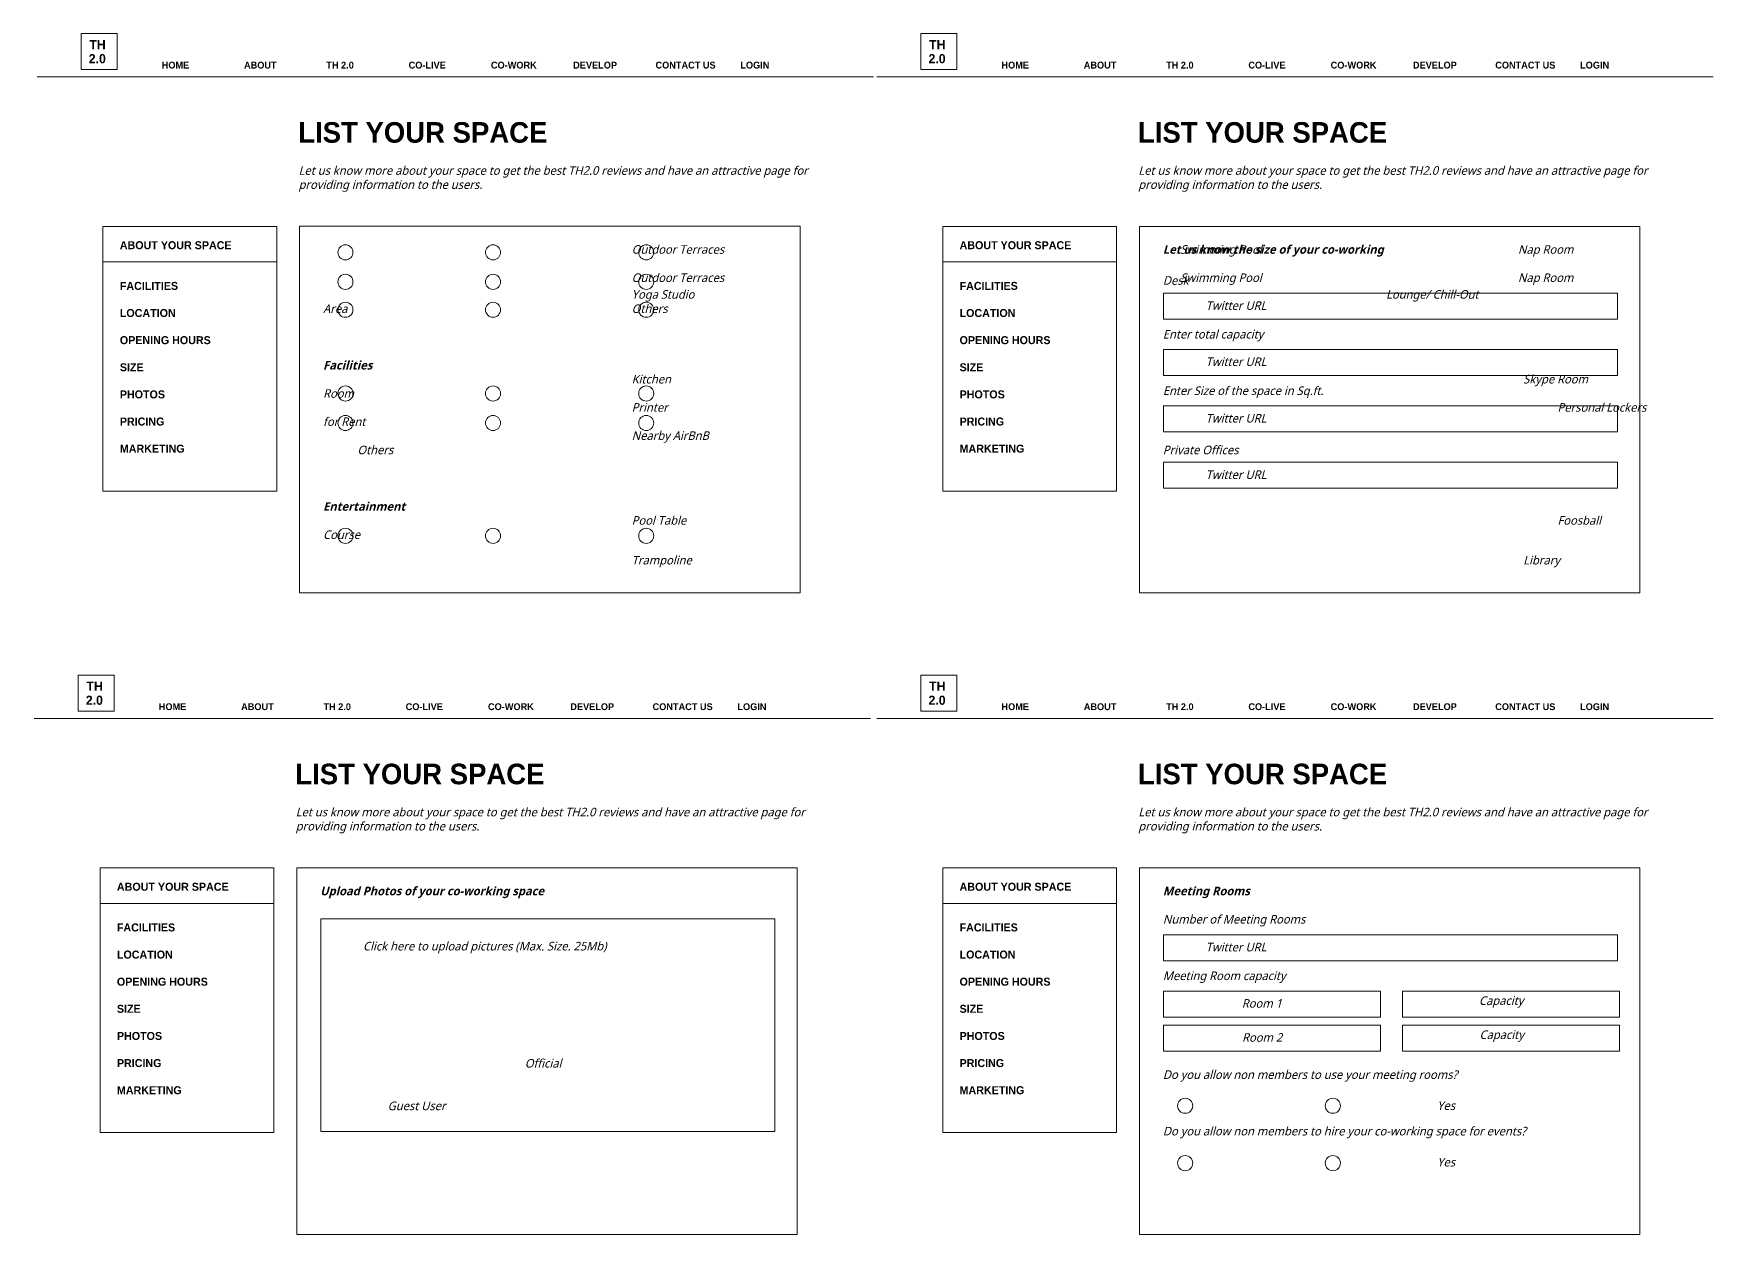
# Model space of a CAD drawing. Header units: inches. Extents: x -8 to 10100, y -1893 to 1161.
# Drawn here: x 5219 to 7304, y -1893 to -405 of the extents above; entities that cross this region are included whole.
import ezdxf

# ---------------------------------------------------------------- set-up
doc = ezdxf.new("R2010")
doc.units = ezdxf.units.IN
doc.header["$MEASUREMENT"] = 0
doc.layers.add('Layer 1', color=7, linetype='Continuous')

# ---------------------------------------------------------------- blocks, each defined once
blk = doc.blocks.new('block 209')
at = {"layer": 'Layer 1', "color": 18, "lineweight": 9, "true_color": 0x010101}
blk.add_lwpolyline([(6168.429100000001, -1098.01827962636), (5548.5571, -1098.01827962636), (5548.5571, -644.1143830110686), (6168.429100000001, -644.1143830110686), (6168.429100000001, -1098.01827962636)], dxfattribs=at)
blk = doc.blocks.new('block 208')
at = {"layer": 'Layer 1'}
blk.add_blockref('block 209', (0, 0), dxfattribs=at)
blk = doc.blocks.new('block 207')
at = {"layer": 'Layer 1'}
blk.add_blockref('block 208', (0, 0), dxfattribs=at)
blk = doc.blocks.new('block 217')
at = {"layer": 'Layer 1', "color": 18, "lineweight": 9, "true_color": 0x010101}
blk.add_lwpolyline([(5322.3423, -450.0314999999991), (5277.784500000002, -450.0314999999991), (5277.784500000002, -405.4737999999998), (5322.3423, -405.4737999999998), (5322.3423, -450.0314999999991)], dxfattribs=at)
at = {"layer": 'Layer 1', "color": 253, "true_color": 0xb2b1b1, "char_height": 11.35456377410889, "attachment_point": 7}
for s, insert in [('\\fnevis|b1|i0|c0|p34;\\W1;TH ', (5288.034423828125, -424.7932739257812)), ('\\fnevis|b1|i0|c0|p34;\\W1;2.0', (5287.296142578125, -442.2888793945312))]:
    blk.add_mtext(s, dxfattribs=dict(at, insert=insert))
blk = doc.blocks.new('block 218')
at = {"layer": 'Layer 1', "color": 8, "lineweight": 9, "true_color": 0x808284}
for points in [[(5614.605500000001, -676.3675000000003), (5614.605500000001, -681.5339000000004), (5610.417300000001, -685.7221000000009), (5605.250899999999, -685.7221000000009), (5600.084500000001, -685.7221000000009), (5595.8963, -681.5339000000004), (5595.8963, -676.3675000000003), (5595.8963, -671.2011000000002), (5600.084500000001, -667.0128999999997), (5605.250899999999, -667.0128999999997), (5610.417300000001, -667.0128999999997), (5614.605500000001, -671.2011000000002), (5614.605500000001, -676.3675000000003)], [(5797.473900000001, -676.3675000000003), (5797.473900000001, -681.5339000000004), (5793.2857, -685.7221000000009), (5788.1193, -685.7221000000009), (5782.9529, -685.7221000000009), (5778.7647, -681.5339000000004), (5778.7647, -676.3675000000003), (5778.7647, -671.2011000000002), (5782.9529, -667.0128999999997), (5788.1193, -667.0128999999997), (5793.2857, -667.0128999999997), (5797.473900000001, -671.2011000000002), (5797.473900000001, -676.3675000000003)], [(5987.2925, -676.3675000000003), (5987.2925, -681.5339000000004), (5983.104299999999, -685.7221000000009), (5977.937900000001, -685.7221000000009), (5972.771499999999, -685.7221000000009), (5968.5833, -681.5339000000004), (5968.5833, -676.3675000000003), (5968.5833, -671.2011000000002), (5972.771499999999, -667.0128999999997), (5977.937900000001, -667.0128999999997), (5983.104299999999, -667.0128999999997), (5987.2925, -671.2011000000002), (5987.2925, -676.3675000000003)]]:
    blk.add_open_spline(points, degree=3, knots=[0, 0, 0, 0, 1, 1, 1, 2, 2, 2, 3, 3, 3, 4, 4, 4, 4], dxfattribs=at)
blk = doc.blocks.new('block 219')
at = {"layer": 'Layer 1', "color": 8, "lineweight": 9, "true_color": 0x808284}
for points in [[(5614.605500000001, -712.9267999999993), (5614.605500000001, -718.0931999999993), (5610.417300000001, -722.2813999999998), (5605.250899999999, -722.2813999999998), (5600.084500000001, -722.2813999999998), (5595.8963, -718.0931999999993), (5595.8963, -712.9267999999993), (5595.8963, -707.7603999999992), (5600.084500000001, -703.5722000000005), (5605.250899999999, -703.5722000000005), (5610.417300000001, -703.5722000000005), (5614.605500000001, -707.7603999999992), (5614.605500000001, -712.9267999999993)], [(5797.473900000001, -712.9267999999993), (5797.473900000001, -718.0931999999993), (5793.2857, -722.2813999999998), (5788.1193, -722.2813999999998), (5782.9529, -722.2813999999998), (5778.7647, -718.0931999999993), (5778.7647, -712.9267999999993), (5778.7647, -707.7603999999992), (5782.9529, -703.5722000000005), (5788.1193, -703.5722000000005), (5793.2857, -703.5722000000005), (5797.473900000001, -707.7603999999992), (5797.473900000001, -712.9267999999993)], [(5987.2925, -712.9267999999993), (5987.2925, -718.0931999999993), (5983.104299999999, -722.2813999999998), (5977.937900000001, -722.2813999999998), (5972.771499999999, -722.2813999999998), (5968.5833, -718.0931999999993), (5968.5833, -712.9267999999993), (5968.5833, -707.7603999999992), (5972.771499999999, -703.5722000000005), (5977.937900000001, -703.5722000000005), (5983.104299999999, -703.5722000000005), (5987.2925, -707.7603999999992), (5987.2925, -712.9267999999993)]]:
    blk.add_open_spline(points, degree=3, knots=[0, 0, 0, 0, 1, 1, 1, 2, 2, 2, 3, 3, 3, 4, 4, 4, 4], dxfattribs=at)
blk = doc.blocks.new('block 220')
at = {"layer": 'Layer 1', "color": 8, "lineweight": 9, "true_color": 0x808284}
for points in [[(5614.605500000001, -747.4606000000003), (5614.605500000001, -752.6270999999997), (5610.417300000001, -756.8153000000002), (5605.250899999999, -756.8153000000002), (5600.084500000001, -756.8153000000002), (5595.8963, -752.6270999999997), (5595.8963, -747.4606000000003), (5595.8963, -742.2942000000003), (5600.084500000001, -738.1059999999998), (5605.250899999999, -738.1059999999998), (5610.417300000001, -738.1059999999998), (5614.605500000001, -742.2942000000003), (5614.605500000001, -747.4606000000003)], [(5797.473900000001, -747.4606000000003), (5797.473900000001, -752.6270999999997), (5793.2857, -756.8153000000002), (5788.1193, -756.8153000000002), (5782.9529, -756.8153000000002), (5778.7647, -752.6270999999997), (5778.7647, -747.4606000000003), (5778.7647, -742.2942000000003), (5782.9529, -738.1059999999998), (5788.1193, -738.1059999999998), (5793.2857, -738.1059999999998), (5797.473900000001, -742.2942000000003), (5797.473900000001, -747.4606000000003)], [(5987.2925, -747.4606000000003), (5987.2925, -752.6270999999997), (5983.104299999999, -756.8153000000002), (5977.937900000001, -756.8153000000002), (5972.771499999999, -756.8153000000002), (5968.5833, -752.6270999999997), (5968.5833, -747.4606000000003), (5968.5833, -742.2942000000003), (5972.771499999999, -738.1059999999998), (5977.937900000001, -738.1059999999998), (5983.104299999999, -738.1059999999998), (5987.2925, -742.2942000000003), (5987.2925, -747.4606000000003)]]:
    blk.add_open_spline(points, degree=3, knots=[0, 0, 0, 0, 1, 1, 1, 2, 2, 2, 3, 3, 3, 4, 4, 4, 4], dxfattribs=at)
blk = doc.blocks.new('block 221')
at = {"layer": 'Layer 1', "color": 8, "lineweight": 9, "true_color": 0x808284}
for points in [[(5614.605500000001, -851.1787999999997), (5614.605500000001, -856.3451999999997), (5610.417300000001, -860.5334000000003), (5605.250899999999, -860.5334000000003), (5600.084500000001, -860.5334000000003), (5595.8963, -856.3451999999997), (5595.8963, -851.1787999999997), (5595.8963, -846.0123999999996), (5600.084500000001, -841.8241999999991), (5605.250899999999, -841.8241999999991), (5610.417300000001, -841.8241999999991), (5614.605500000001, -846.0123999999996), (5614.605500000001, -851.1787999999997)], [(5797.473900000001, -851.1787999999997), (5797.473900000001, -856.3451999999997), (5793.2857, -860.5334000000003), (5788.1193, -860.5334000000003), (5782.9529, -860.5334000000003), (5778.7647, -856.3451999999997), (5778.7647, -851.1787999999997), (5778.7647, -846.0123999999996), (5782.9529, -841.8241999999991), (5788.1193, -841.8241999999991), (5793.2857, -841.8241999999991), (5797.473900000001, -846.0123999999996), (5797.473900000001, -851.1787999999997)], [(5987.2925, -851.1787999999997), (5987.2925, -856.3451999999997), (5983.104299999999, -860.5334000000003), (5977.937900000001, -860.5334000000003), (5972.771499999999, -860.5334000000003), (5968.5833, -856.3451999999997), (5968.5833, -851.1787999999997), (5968.5833, -846.0123999999996), (5972.771499999999, -841.8241999999991), (5977.937900000001, -841.8241999999991), (5983.104299999999, -841.8241999999991), (5987.2925, -846.0123999999996), (5987.2925, -851.1787999999997)]]:
    blk.add_open_spline(points, degree=3, knots=[0, 0, 0, 0, 1, 1, 1, 2, 2, 2, 3, 3, 3, 4, 4, 4, 4], dxfattribs=at)
blk = doc.blocks.new('block 222')
at = {"layer": 'Layer 1', "color": 8, "lineweight": 9, "true_color": 0x808284}
for points in [[(5614.605500000001, -887.7381000000005), (5614.605500000001, -892.9045999999998), (5610.417300000001, -897.0928000000004), (5605.250899999999, -897.0928000000004), (5600.084500000001, -897.0928000000004), (5595.8963, -892.9045999999998), (5595.8963, -887.7381000000005), (5595.8963, -882.5717000000004), (5600.084500000001, -878.3834999999999), (5605.250899999999, -878.3834999999999), (5610.417300000001, -878.3834999999999), (5614.605500000001, -882.5717000000004), (5614.605500000001, -887.7381000000005)], [(5797.473900000001, -887.7381000000005), (5797.473900000001, -892.9045999999998), (5793.2857, -897.0928000000004), (5788.1193, -897.0928000000004), (5782.9529, -897.0928000000004), (5778.7647, -892.9045999999998), (5778.7647, -887.7381000000005), (5778.7647, -882.5717000000004), (5782.9529, -878.3834999999999), (5788.1193, -878.3834999999999), (5793.2857, -878.3834999999999), (5797.473900000001, -882.5717000000004), (5797.473900000001, -887.7381000000005)], [(5987.2925, -887.7381000000005), (5987.2925, -892.9045999999998), (5983.104299999999, -897.0928000000004), (5977.937900000001, -897.0928000000004), (5972.771499999999, -897.0928000000004), (5968.5833, -892.9045999999998), (5968.5833, -887.7381000000005), (5968.5833, -882.5717000000004), (5972.771499999999, -878.3834999999999), (5977.937900000001, -878.3834999999999), (5983.104299999999, -878.3834999999999), (5987.2925, -882.5717000000004), (5987.2925, -887.7381000000005)]]:
    blk.add_open_spline(points, degree=3, knots=[0, 0, 0, 0, 1, 1, 1, 2, 2, 2, 3, 3, 3, 4, 4, 4, 4], dxfattribs=at)
blk = doc.blocks.new('block 225')
at = {"layer": 'Layer 1', "color": 8, "lineweight": 9, "true_color": 0x808284}
for points in [[(5614.605500000001, -1027.4573), (5614.605500000001, -1032.6237), (5610.417300000001, -1036.811900000001), (5605.250899999999, -1036.811900000001), (5600.084500000001, -1036.811900000001), (5595.8963, -1032.6237), (5595.8963, -1027.4573), (5595.8963, -1022.2909), (5600.084500000001, -1018.102699999999), (5605.250899999999, -1018.102699999999), (5610.417300000001, -1018.102699999999), (5614.605500000001, -1022.2909), (5614.605500000001, -1027.4573)], [(5797.473900000001, -1027.4573), (5797.473900000001, -1032.6237), (5793.2857, -1036.811900000001), (5788.1193, -1036.811900000001), (5782.9529, -1036.811900000001), (5778.7647, -1032.6237), (5778.7647, -1027.4573), (5778.7647, -1022.2909), (5782.9529, -1018.102699999999), (5788.1193, -1018.102699999999), (5793.2857, -1018.102699999999), (5797.473900000001, -1022.2909), (5797.473900000001, -1027.4573)], [(5987.2925, -1027.4573), (5987.2925, -1032.6237), (5983.104299999999, -1036.811900000001), (5977.937900000001, -1036.811900000001), (5972.771499999999, -1036.811900000001), (5968.5833, -1032.6237), (5968.5833, -1027.4573), (5968.5833, -1022.2909), (5972.771499999999, -1018.102699999999), (5977.937900000001, -1018.102699999999), (5983.104299999999, -1018.102699999999), (5987.2925, -1022.2909), (5987.2925, -1027.4573)]]:
    blk.add_open_spline(points, degree=3, knots=[0, 0, 0, 0, 1, 1, 1, 2, 2, 2, 3, 3, 3, 4, 4, 4, 4], dxfattribs=at)
blk = doc.blocks.new('block 230')
at = {"layer": 'Layer 1', "color": 18, "lineweight": 9, "true_color": 0x010101}
blk.add_lwpolyline([(5520.2734, -972.0684999999994), (5304.884600000001, -972.0684999999994), (5304.884600000001, -644.1371999999992), (5520.2734, -644.1371999999992), (5520.2734, -972.0684999999994)], dxfattribs=at)
blk = doc.blocks.new('block 229')
at = {"layer": 'Layer 1'}
blk.add_blockref('block 230', (0, 0), dxfattribs=at)
blk = doc.blocks.new('block 251')
at = {"layer": 'Layer 1', "color": 18, "lineweight": 9, "true_color": 0x010101}
blk.add_lwpolyline([(7208.7709, -1098.0437), (6588.8989, -1098.0437), (6588.8989, -644.1398000000008), (7208.7709, -644.1398000000008), (7208.7709, -1098.0437)], dxfattribs=at)
blk = doc.blocks.new('block 250')
at = {"layer": 'Layer 1'}
blk.add_blockref('block 251', (0, 0), dxfattribs=at)
blk = doc.blocks.new('block 249')
at = {"layer": 'Layer 1'}
blk.add_blockref('block 250', (0, 0), dxfattribs=at)
blk = doc.blocks.new('block 252')
at = {"layer": 'Layer 1', "color": 18, "lineweight": 9, "true_color": 0x010101}
blk.add_lwpolyline([(6362.6841, -450.0314999999991), (6318.1263, -450.0314999999991), (6318.1263, -405.4737999999998), (6362.6841, -405.4737999999998), (6362.6841, -450.0314999999991)], dxfattribs=at)
at = {"layer": 'Layer 1', "color": 253, "true_color": 0xb2b1b1, "char_height": 11.35456377410889, "attachment_point": 7}
for s, insert in [('\\fnevis|b1|i0|c0|p34;\\W1;TH ', (6328.376182556152, -424.7932739257812)), ('\\fnevis|b1|i0|c0|p34;\\W1;2.0', (6327.637901306152, -442.2888793945312))]:
    blk.add_mtext(s, dxfattribs=dict(at, insert=insert))
blk = doc.blocks.new('block 259')
at = {"layer": 'Layer 1', "color": 18, "lineweight": 9, "true_color": 0x010101}
blk.add_lwpolyline([(6560.6152, -972.0684999999994), (6345.2264, -972.0684999999994), (6345.2264, -644.1371999999992), (6560.6152, -644.1371999999992), (6560.6152, -972.0684999999994)], dxfattribs=at)
blk = doc.blocks.new('block 258')
at = {"layer": 'Layer 1'}
blk.add_blockref('block 259', (0, 0), dxfattribs=at)
blk = doc.blocks.new('block 275')
at = {"layer": 'Layer 1', "color": 18, "lineweight": 9, "true_color": 0x010101}
blk.add_lwpolyline([(7208.7709, -1892.7163), (6588.8989, -1892.7163), (6588.8989, -1438.812400000001), (7208.7709, -1438.812400000001), (7208.7709, -1892.7163)], dxfattribs=at)
blk = doc.blocks.new('block 274')
at = {"layer": 'Layer 1'}
blk.add_blockref('block 275', (0, 0), dxfattribs=at)
blk = doc.blocks.new('block 273')
at = {"layer": 'Layer 1'}
blk.add_blockref('block 274', (0, 0), dxfattribs=at)
blk = doc.blocks.new('block 276')
at = {"layer": 'Layer 1', "color": 18, "lineweight": 9, "true_color": 0x010101}
blk.add_lwpolyline([(6362.6841, -1244.704099999999), (6318.1263, -1244.704099999999), (6318.1263, -1200.1464), (6362.6841, -1200.1464), (6362.6841, -1244.704099999999)], dxfattribs=at)
at = {"layer": 'Layer 1', "color": 253, "true_color": 0xb2b1b1, "char_height": 11.35456377410889, "attachment_point": 7}
for s, insert in [('\\fnevis|b1|i0|c0|p34;\\W1;TH ', (6328.376182556152, -1219.465942382812)), ('\\fnevis|b1|i0|c0|p34;\\W1;2.0', (6327.637901306152, -1236.961547851562))]:
    blk.add_mtext(s, dxfattribs=dict(at, insert=insert))
blk = doc.blocks.new('block 278')
at = {"layer": 'Layer 1', "color": 18, "lineweight": 9, "true_color": 0x010101}
blk.add_lwpolyline([(6560.6152, -1766.741099999999), (6345.2264, -1766.741099999999), (6345.2264, -1438.809799999999), (6560.6152, -1438.809799999999), (6560.6152, -1766.741099999999)], dxfattribs=at)
blk = doc.blocks.new('block 277')
at = {"layer": 'Layer 1'}
blk.add_blockref('block 278', (0, 0), dxfattribs=at)
blk = doc.blocks.new('block 280')
at = {"layer": 'Layer 1', "color": 8, "lineweight": 9, "true_color": 0x808284}
for points in [[(6654.9473, -1733.469499999999), (6654.9473, -1738.635899999999), (6650.759099999999, -1742.8241), (6645.592700000001, -1742.8241), (6640.426299999999, -1742.8241), (6636.2381, -1738.635899999999), (6636.2381, -1733.469499999999), (6636.2381, -1728.303100000001), (6640.426299999999, -1724.1149), (6645.592700000001, -1724.1149), (6650.759099999999, -1724.1149), (6654.9473, -1728.303100000001), (6654.9473, -1733.469499999999)], [(6837.815699999999, -1733.469499999999), (6837.815699999999, -1738.635899999999), (6833.627500000001, -1742.8241), (6828.4611, -1742.8241), (6823.2947, -1742.8241), (6819.106500000002, -1738.635899999999), (6819.106500000002, -1733.469499999999), (6819.106500000002, -1728.303100000001), (6823.2947, -1724.1149), (6828.4611, -1724.1149), (6833.627500000001, -1724.1149), (6837.815699999999, -1728.303100000001), (6837.815699999999, -1733.469499999999)]]:
    blk.add_open_spline(points, degree=3, knots=[0, 0, 0, 0, 1, 1, 1, 2, 2, 2, 3, 3, 3, 4, 4, 4, 4], dxfattribs=at)
blk = doc.blocks.new('block 281')
at = {"layer": 'Layer 1', "color": 8, "lineweight": 9, "true_color": 0x808284}
for points in [[(6654.9473, -1804.491900000001), (6654.9473, -1809.658299999999), (6650.759099999999, -1813.8465), (6645.592700000001, -1813.8465), (6640.426299999999, -1813.8465), (6636.2381, -1809.658299999999), (6636.2381, -1804.491900000001), (6636.2381, -1799.325499999999), (6640.426299999999, -1795.1373), (6645.592700000001, -1795.1373), (6650.759099999999, -1795.1373), (6654.9473, -1799.325499999999), (6654.9473, -1804.491900000001)], [(6837.815699999999, -1804.491900000001), (6837.815699999999, -1809.658299999999), (6833.627500000001, -1813.8465), (6828.4611, -1813.8465), (6823.2947, -1813.8465), (6819.106500000002, -1809.658299999999), (6819.106500000002, -1804.491900000001), (6819.106500000002, -1799.325499999999), (6823.2947, -1795.1373), (6828.4611, -1795.1373), (6833.627500000001, -1795.1373), (6837.815699999999, -1799.325499999999), (6837.815699999999, -1804.491900000001)]]:
    blk.add_open_spline(points, degree=3, knots=[0, 0, 0, 0, 1, 1, 1, 2, 2, 2, 3, 3, 3, 4, 4, 4, 4], dxfattribs=at)
blk = doc.blocks.new('block 284')
at = {"layer": 'Layer 1', "color": 18, "lineweight": 9, "true_color": 0x010101}
blk.add_lwpolyline([(6164.813700000001, -1892.7163), (5544.941699999999, -1892.7163), (5544.941699999999, -1438.812400000001), (6164.813700000001, -1438.812400000001), (6164.813700000001, -1892.7163)], dxfattribs=at)
blk = doc.blocks.new('block 283')
at = {"layer": 'Layer 1'}
blk.add_blockref('block 284', (0, 0), dxfattribs=at)
blk = doc.blocks.new('block 282')
at = {"layer": 'Layer 1'}
blk.add_blockref('block 283', (0, 0), dxfattribs=at)
blk = doc.blocks.new('block 285')
at = {"layer": 'Layer 1', "color": 18, "lineweight": 9, "true_color": 0x010101}
blk.add_lwpolyline([(5318.726900000001, -1244.704099999999), (5274.169099999999, -1244.704099999999), (5274.169099999999, -1200.1464), (5318.726900000001, -1200.1464), (5318.726900000001, -1244.704099999999)], dxfattribs=at)
at = {"layer": 'Layer 1', "color": 253, "true_color": 0xb2b1b1, "char_height": 11.35456377410889, "attachment_point": 7}
for s, insert in [('\\fnevis|b1|i0|c0|p34;\\W1;TH ', (5284.419067382812, -1219.465942382812)), ('\\fnevis|b1|i0|c0|p34;\\W1;2.0', (5283.680786132812, -1236.961547851562))]:
    blk.add_mtext(s, dxfattribs=dict(at, insert=insert))
blk = doc.blocks.new('block 287')
at = {"layer": 'Layer 1', "color": 18, "lineweight": 9, "true_color": 0x010101}
blk.add_lwpolyline([(5516.657999999999, -1766.741099999999), (5301.269200000001, -1766.741099999999), (5301.269200000001, -1438.809799999999), (5516.657999999999, -1438.809799999999), (5516.657999999999, -1766.741099999999)], dxfattribs=at)
blk = doc.blocks.new('block 286')
at = {"layer": 'Layer 1'}
blk.add_blockref('block 287', (0, 0), dxfattribs=at)

msp = doc.modelspace()

# ---------------------------------------------------------------- linework, layer by layer
at = {"layer": 'Layer 1', "color": 18, "lineweight": 5, "true_color": 0x010101}
for points in [[(5223.3423, -459.1175999999996), (6259.3423, -459.1175999999996)], [(6263.6841, -459.1175999999996), (7299.6841, -459.1175999999996)], [(5219.726900000001, -1253.790199999999), (6255.726900000001, -1253.790199999999)], [(6263.6841, -1253.790199999999), (7299.6841, -1253.790199999999)]]:
    msp.add_lwpolyline(points, dxfattribs=at)
at = {"layer": 'Layer 1', "color": 18, "lineweight": 9, "true_color": 0x010101}
for points in [[(5304.9195, -688.1530999999995), (5520.104600000001, -688.1530999999995)], [(6345.2613, -688.1530999999995), (6560.446400000001, -688.1530999999995)], [(7181.028900000001, -759.0871999999999), (6618.7217, -759.0871999999999), (6618.7217, -726.8860999999997), (7181.028900000001, -726.8860999999997), (7181.028900000001, -759.0871999999999)], [(7181.028900000001, -828.7070000000003), (6618.7217, -828.7070000000003), (6618.7217, -796.5059000000001), (7181.028900000001, -796.5059000000001), (7181.028900000001, -828.7070000000003)], [(7181.028900000001, -898.6525999999994), (6618.7217, -898.6525999999994), (6618.7217, -866.4514999999992), (7181.028900000001, -866.4514999999992), (7181.028900000001, -898.6525999999994)], [(7181.028900000001, -968.5982000000004), (6618.7217, -968.5982000000004), (6618.7217, -936.3971000000001), (7181.028900000001, -936.3971000000001), (7181.028900000001, -968.5982000000004)], [(5301.304100000001, -1482.825699999999), (5516.4892, -1482.825699999999)], [(6345.2613, -1482.825699999999), (6560.446400000001, -1482.825699999999)], [(6137.0717, -1765.3156), (5574.764500000001, -1765.3156), (5574.764500000001, -1501.9694), (6137.0717, -1501.9694), (6137.0717, -1765.3156)], [(7181.028900000001, -1553.7598), (6618.7217, -1553.7598), (6618.7217, -1521.5587), (7181.028900000001, -1521.5587), (7181.028900000001, -1553.7598)], [(6887.724, -1623.530500000001), (6618.709699999999, -1623.530500000001), (6618.709699999999, -1591.329400000001), (6887.724, -1591.329400000001), (6887.724, -1623.530500000001)], [(7183.8454, -1623.530500000001), (6914.831099999999, -1623.530500000001), (6914.831099999999, -1591.329400000001), (7183.8454, -1591.329400000001), (7183.8454, -1623.530500000001)], [(6887.724, -1665.724200000001), (6618.709699999999, -1665.724200000001), (6618.709699999999, -1633.5231), (6887.724, -1633.5231), (6887.724, -1665.724200000001)], [(7183.8454, -1665.724200000001), (6914.831099999999, -1665.724200000001), (6914.831099999999, -1633.5231), (7183.8454, -1633.5231), (7183.8454, -1665.724200000001)]]:
    msp.add_lwpolyline(points, dxfattribs=at)

# ---------------------------------------------------------------- block references
at = {"layer": 'Layer 1'}
for name in ['block 217', 'block 252', 'block 229', 'block 207', 'block 258', 'block 249', 'block 218', 'block 219', 'block 220', 'block 221', 'block 222', 'block 225', 'block 285', 'block 276', 'block 286', 'block 282', 'block 277', 'block 273', 'block 280', 'block 281']:
    msp.add_blockref(name, (0, 0), dxfattribs=at)

# ---------------------------------------------------------------- texts
at = {"layer": 'Layer 1', "color": 252, "true_color": 0x989898, "attachment_point": 7}
for s, insert, char_height in [('\\fnevis|b1|i0|c0|p34;\\W1;HOME^I^IABOUT^I^ITH 2.0^I^ICO-LIVE^I^ICO-WORK^I^IDEVELOP^I^ICONTACT US^I^ILOGIN ', (5377.677734375, -448.824462890625), 8.495999999999999), ('\\fnevis|b1|i0|c0|p34;\\W1;HOME^I^IABOUT^I^ITH 2.0^I^ICO-LIVE^I^ICO-WORK^I^IDEVELOP^I^ICONTACT US^I^ILOGIN ', (6418.01953125, -448.824462890625), 8.495999999999999), ('\\fnevis|b1|i0|c0|p34;\\W1;LIST YOUR SPACE', (5546.791015625, -540.9078369140625), 25.488), ('\\fnevis|b1|i0|c0|p34;\\W1;LIST YOUR SPACE', (6587.1328125, -540.9078369140625), 25.488), ('\\fnevis|b1|i0|c0|p34;\\W1;ABOUT YOUR SPACE', (5325.76708984375, -672.6016235351562), 9.911999999999999), ('\\fnevis|b1|i0|c0|p34;\\W1;ABOUT YOUR SPACE', (6366.10888671875, -672.6016235351562), 9.911999999999999), ('\\fnevis|b1|i0|c0|p34;\\W1;FACILITIES', (5325.76708984375, -723.0015258789062), 9.911999999999999), ('\\fnevis|b1|i0|c0|p34;\\W1;FACILITIES', (6366.10888671875, -723.0015258789062), 9.911999999999999), ('\\fnevis|b1|i0|c0|p34;\\W1;LOCATION', (5325.76708984375, -756.6016235351562), 9.911999999999999), ('\\fnevis|b1|i0|c0|p34;\\W1;LOCATION', (6366.10888671875, -756.6016235351562), 9.911999999999999), ('\\fnevis|b1|i0|c0|p34;\\W1;OPENING HOURS', (5325.76708984375, -790.2017211914062), 9.911999999999999), ('\\fnevis|b1|i0|c0|p34;\\W1;OPENING HOURS', (6366.10888671875, -790.2017211914062), 9.911999999999999), ('\\fnevis|b1|i0|c0|p34;\\W1;SIZE', (5325.76708984375, -823.8018188476562), 9.911999999999999), ('\\fnevis|b1|i0|c0|p34;\\W1;SIZE', (6366.10888671875, -823.8018188476562), 9.911999999999999), ('\\fnevis|b1|i0|c0|p34;\\W1;PHOTOS', (5325.76708984375, -857.4014282226562), 9.911999999999999), ('\\fnevis|b1|i0|c0|p34;\\W1;PHOTOS', (6366.10888671875, -857.4014282226562), 9.911999999999999), ('\\fnevis|b1|i0|c0|p34;\\W1;PRICING', (5325.76708984375, -891.0015258789062), 9.911999999999999), ('\\fnevis|b1|i0|c0|p34;\\W1;PRICING', (6366.10888671875, -891.0015258789062), 9.911999999999999), ('\\fnevis|b1|i0|c0|p34;\\W1;MARKETING', (5325.76708984375, -924.6016235351562), 9.911999999999999), ('\\fnevis|b1|i0|c0|p34;\\W1;MARKETING', (6366.10888671875, -924.6016235351562), 9.911999999999999), ('\\fnevis|b1|i0|c0|p34;\\W1;HOME^I^IABOUT^I^ITH 2.0^I^ICO-LIVE^I^ICO-WORK^I^IDEVELOP^I^ICONTACT US^I^ILOGIN ', (5374.0625, -1243.4970703125), 8.495999999999999), ('\\fnevis|b1|i0|c0|p34;\\W1;HOME^I^IABOUT^I^ITH 2.0^I^ICO-LIVE^I^ICO-WORK^I^IDEVELOP^I^ICONTACT US^I^ILOGIN ', (6418.01953125, -1243.4970703125), 8.495999999999999), ('\\fnevis|b1|i0|c0|p34;\\W1;LIST YOUR SPACE', (5543.17578125, -1335.580444335938), 25.488), ('\\fnevis|b1|i0|c0|p34;\\W1;LIST YOUR SPACE', (6587.1328125, -1335.580444335938), 25.488), ('\\fnevis|b1|i0|c0|p34;\\W1;ABOUT YOUR SPACE', (5322.15185546875, -1467.274291992188), 9.911999999999999), ('\\fnevis|b1|i0|c0|p34;\\W1;ABOUT YOUR SPACE', (6366.10888671875, -1467.274291992188), 9.911999999999999), ('\\fnevis|b1|i0|c0|p34;\\W1;FACILITIES', (5322.15185546875, -1517.674194335938), 9.911999999999999), ('\\fnevis|b1|i0|c0|p34;\\W1;FACILITIES', (6366.10888671875, -1517.674194335938), 9.911999999999999), ('\\fnevis|b1|i0|c0|p34;\\W1;LOCATION', (5322.15185546875, -1551.274291992188), 9.911999999999999), ('\\fnevis|b1|i0|c0|p34;\\W1;LOCATION', (6366.10888671875, -1551.274291992188), 9.911999999999999), ('\\fnevis|b1|i0|c0|p34;\\W1;OPENING HOURS', (5322.15185546875, -1584.874389648438), 9.911999999999999), ('\\fnevis|b1|i0|c0|p34;\\W1;OPENING HOURS', (6366.10888671875, -1584.874389648438), 9.911999999999999), ('\\fnevis|b1|i0|c0|p34;\\W1;SIZE', (5322.15185546875, -1618.474487304688), 9.911999999999999), ('\\fnevis|b1|i0|c0|p34;\\W1;SIZE', (6366.10888671875, -1618.474487304688), 9.911999999999999), ('\\fnevis|b1|i0|c0|p34;\\W1;PHOTOS', (5322.15185546875, -1652.074096679688), 9.911999999999999), ('\\fnevis|b1|i0|c0|p34;\\W1;PHOTOS', (6366.10888671875, -1652.074096679688), 9.911999999999999), ('\\fnevis|b1|i0|c0|p34;\\W1;PRICING', (5322.15185546875, -1685.674194335938), 9.911999999999999), ('\\fnevis|b1|i0|c0|p34;\\W1;PRICING', (6366.10888671875, -1685.674194335938), 9.911999999999999), ('\\fnevis|b1|i0|c0|p34;\\W1;MARKETING', (5322.15185546875, -1719.274291992188), 9.911999999999999), ('\\fnevis|b1|i0|c0|p34;\\W1;MARKETING', (6366.10888671875, -1719.274291992188), 9.911999999999999)]:
    msp.add_mtext(s, dxfattribs=dict(at, insert=insert, char_height=char_height))
at = {"layer": 'Layer 1', "color": 8, "true_color": 0x808284, "char_height": 10.62, "attachment_point": 7}
for s, insert in [('\\fRoboto Light|b0|i1|c0|p34;\\W1;Let us know more about your space to get the best TH2.0 reviews and have an attractive page for ', (5547.25439453125, -583.8780517578125)), ('\\fRoboto Light|b0|i1|c0|p34;\\W1;Let us know more about your space to get the best TH2.0 reviews and have an attractive page for ', (6587.59619140625, -583.8780517578125)), ('\\fRoboto Light|b0|i1|c0|p34;\\W1;providing information to the users.', (5547.25439453125, -601.3736572265625)), ('\\fRoboto Light|b0|i1|c0|p34;\\W1;providing information to the users.', (6587.59619140625, -601.3736572265625)), ('\\fRoboto Light|b0|i1|c0|p34;\\W1;Let us know more about your space to get the best TH2.0 reviews and have an attractive page for ', (5543.638916015625, -1378.550659179688)), ('\\fRoboto Light|b0|i1|c0|p34;\\W1;Let us know more about your space to get the best TH2.0 reviews and have an attractive page for ', (6587.59619140625, -1378.550659179688)), ('\\fRoboto Light|b0|i1|c0|p34;\\W1;providing information to the users.', (5543.638916015625, -1396.046264648438)), ('\\fRoboto Light|b0|i1|c0|p34;\\W1;providing information to the users.', (6587.59619140625, -1396.046264648438))]:
    msp.add_mtext(s, dxfattribs=dict(at, insert=insert))
at = {"layer": 'Layer 1', "color": 250, "true_color": 0x231f20, "char_height": 10.62, "attachment_point": 7}
for s, insert in [('\\fRoboto|b1|i1|c0|p34;\\W1;^I^I^I^I^I^I^I^I^I\\fRoboto Light|b0|i1|c0|p34;Outdoor Terraces^I^I^I^I^I^I^I^I^I^I^I^I^I^ISwimming Pool^I^I^I^I^I^I^I^I^I^I^I^I^I^I^I^I^INap Room', (5577.604248046875, -681.65380859375)), ('\\fRoboto|b1|i1|c0|p34;\\W1;Let us know the size of your co-working ', (6617.946044921875, -681.6796875)), ('\\fRoboto Light|b0|i1|c0|p34;\\W1;^I^I^I^I^I^I^I^I^IOutdoor Terraces^I^I^I^I^I^I^I^I^I^I^I^I^I^ISwimming Pool^I^I^I^I^I^I^I^I^I^I^I^I^I^I^I^I^INap Room', (5577.604248046875, -716.64453125)), ('\\fRoboto Light|b0|i1|c0|p34;\\W1;Desk', (6617.946044921875, -716.67041015625)), ('\\fRoboto Light|b0|i1|c0|p34;\\W1;^I^I^I^I^I^I^I^I^IYoga Studio^I^I^I^I^I^I^I^I^I^I^I^I^I^I^I^I^I^I^I^I^ILounge/ Chill-Out Area^I^I^I^I^I^I^I^I^IOthers', (5577.604248046875, -751.6357421875)), ('\\fRoboto Light|b0|i1|c0|p34;\\W1;Enter total capacity', (6617.946044921875, -786.65234375)), ('\\fRoboto|b1|i1|c0|p34;\\W1;Facilities', (5577.604248046875, -821.61767578125)), ('\\fRoboto Light|b0|i1|c0|p34;\\W1;^I^I^I^I^I^I^I^I^IKitchen ^I^I^I^I^I^I^I^I^I^I^I^I^I^I^I^I^I^I^I^I^I^I^I^I^ISkype Room^I^I^I^I^I^I^I^I^I^I^I^I^I^I^I^I^I^I^I^I^I^IPodcasting Room', (5577.604248046875, -856.6083984375)), ('\\fRoboto Light|b0|i1|c0|p34;\\W1;Enter Size of the space in Sq.ft.', (6617.946044921875, -856.63427734375)), ('\\fRoboto Light|b0|i1|c0|p34;\\W1;^I^I^I^I^I^I^I^I^IPrinter^I^I^I^I^I^I^I^I^I^I^I^I^I^I^I^I^I^I^I^I^I^I^I^I^I^IPersonal Lockers^I^I^I^I^I^I^I^I^I^I^I^I^I^I^I^IEvent Space for Rent', (5577.604248046875, -891.599609375)), ('\\fRoboto Light|b0|i1|c0|p34;\\W1;^I^I^I^I^I^I^I^I^INearby AirBnB^I^I^I^I^I^I^I^I^I^I^I^I^I^I^I^I^IOthers', (5577.604248046875, -926.59033203125)), ('\\fRoboto Light|b0|i1|c0|p34;\\W1;Private Offices', (6617.946044921875, -926.6162109375)), ('\\fRoboto|b1|i1|c0|p34;\\W1;Entertainment', (5577.604248046875, -996.572265625)), ('\\fRoboto Light|b0|i1|c0|p34;\\W1;^I^I^I^I^I^I^I^I^IPool Table^I^I^I^I^I^I^I^I^I^I^I^I^I^I^I^I^I^I^I^I^I^I^I^I^I^IFoosball^I^I^I^I^I^I^I^I^I^I^I^I^I^I^I^I^I^I^I^I^I^I^I^IMini Golf Course', (5577.604248046875, -1031.5634765625)), ('\\fRoboto Light|b0|i1|c0|p34;\\W1;^I^I^I^I^I^I^I^I^ITrampoline^I^I^I^I^I^I^I^I^I^I^I^I^I^I^I^I^I^I^I^I^I^I^I^I^ILibrary^I^I^I^I^I^I^I^I^I^I^I^I^I^I^I^I^I^I^I^I^I^I^I^I^I^IDog-Friendly', (5577.604248046875, -1066.55419921875)), ('\\fRoboto|b1|i1|c0|p34;\\W1;Upload Photos of your co-working space', (5573.98876953125, -1476.352294921875)), ('\\fRoboto|b1|i1|c0|p34;\\W1;Meeting Rooms', (6617.946044921875, -1476.352294921875)), ('\\fRoboto Light|b0|i1|c0|p34;\\W1;Number of Meeting Rooms', (6617.946044921875, -1511.343017578125)), ('\\fRoboto Light|b0|i1|c0|p34;\\W1;Meeting Room capacity', (6617.946044921875, -1581.324951171875)), ('\\fRoboto Light|b0|i1|c0|p34;\\W1;^I^I^I^I^I^I^I^I^IOwner^I^I^I^I^I^I^I^I^I^I^I^I^I^I^I^I^I^I^I^I^I^I^I^I^I^I^IOfficial Team', (4527.904907226562, -1704.050659179688)), ('\\fRoboto Light|b0|i1|c0|p34;\\W1;Do you allow non members to use your meeting rooms?', (6617.946044921875, -1703.793701171875)), ('\\fRoboto Light|b0|i1|c0|p34;\\W1;^I^I^I^I^I^I^I^I^IMembers^I^I^I^I^I^I^I^I^I^I^I^I^I^I^I^I^I^I^I^I^I^I^IGuest User', (4527.904907226562, -1739.041381835938)), ('\\fRoboto Light|b0|i1|c0|p34;\\W1;^I^I^I^I^I^I^I^IYes ^I^I^I^I^I^I^I^I^I^I^I^I^I^I^I^I^I^I^I^I^I^I^I^I^I^I^I^I^I^INo', (6617.946044921875, -1738.784423828125)), ('\\fRoboto Light|b0|i1|c0|p34;\\W1;Do you allow non members to hire your co-working space for events?', (6617.946044921875, -1773.775634765625)), ('\\fRoboto Light|b0|i1|c0|p34;\\W1;^I^I^I^I^I^I^I^IYes ^I^I^I^I^I^I^I^I^I^I^I^I^I^I^I^I^I^I^I^I^I^I^I^I^I^I^I^I^I^INo', (6617.946044921875, -1808.766357421875))]:
    msp.add_mtext(s, dxfattribs=dict(at, insert=insert))
at = {"layer": 'Layer 1', "color": 8, "true_color": 0x808080, "char_height": 10.62, "attachment_point": 7}
for s, insert in [('\\fRoboto Light|b0|i1|c0|p34;\\W1;Twitter URL', (6671.0634765625, -747.7182159423828)), ('\\fRoboto Light|b0|i1|c0|p34;\\W1;Twitter URL', (6671.0634765625, -817.338005065918)), ('\\fRoboto Light|b0|i1|c0|p34;\\W1;Twitter URL', (6671.0634765625, -887.2835826873779)), ('\\fRoboto Light|b0|i1|c0|p34;\\W1;Twitter URL', (6671.0634765625, -957.2291717529297)), ('\\fRoboto Light|b0|i1|c0|p34;\\W1;Click here to upload pictures (Max. Size. 25Mb)', (5627.10546875, -1544.626159667969)), ('\\fRoboto Light|b0|i1|c0|p34;\\W1;Twitter URL', (6671.0634765625, -1542.390808105469)), ('\\fRoboto Light|b0|i1|c0|p34;\\W1;Room 1', (6715.7587890625, -1612.124572753906)), ('\\fRoboto Light|b0|i1|c0|p34;\\W1;Capacity', (7009.6220703125, -1612.124572753906)), ('\\fRoboto Light|b0|i1|c0|p34;\\W1;Room 2', (6716.083984375, -1654.319213867188)), ('\\fRoboto Light|b0|i1|c0|p34;\\W1;Capacity', (7010.2734375, -1654.319213867188))]:
    msp.add_mtext(s, dxfattribs=dict(at, insert=insert))

doc.saveas('drawing.dxf')
